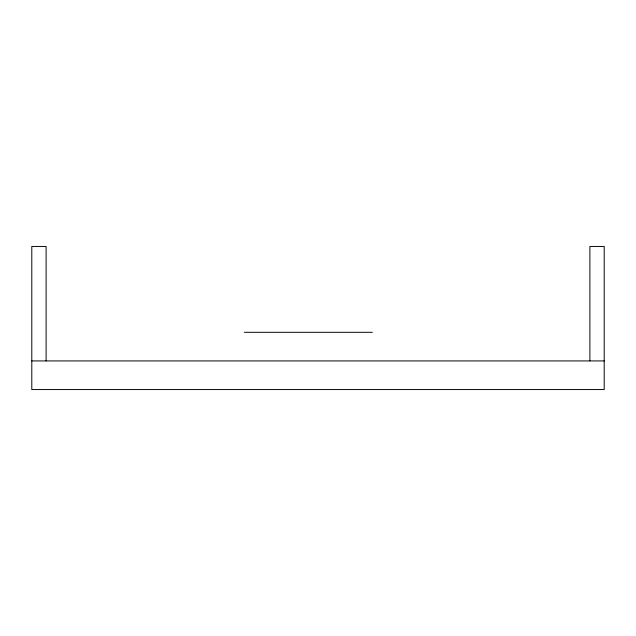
<?xml version="1.0" encoding="UTF-8"?>
<svg xmlns="http://www.w3.org/2000/svg" width="636" height="636" viewBox="0 0 636 636"><rect width="100%" height="100%" fill="white"/><g stroke="black" fill="none" stroke-linecap="round" stroke-linejoin="round"><path stroke-width="0.95" d="M244.367 332.31L372.362 332.31M31.8 360.93L604.2 360.93M589.89 360.93L589.89 246.45L604.2 246.45L604.2 389.55L31.8 389.55L31.8 246.45L46.11 246.45L46.11 360.93"/></g></svg>
